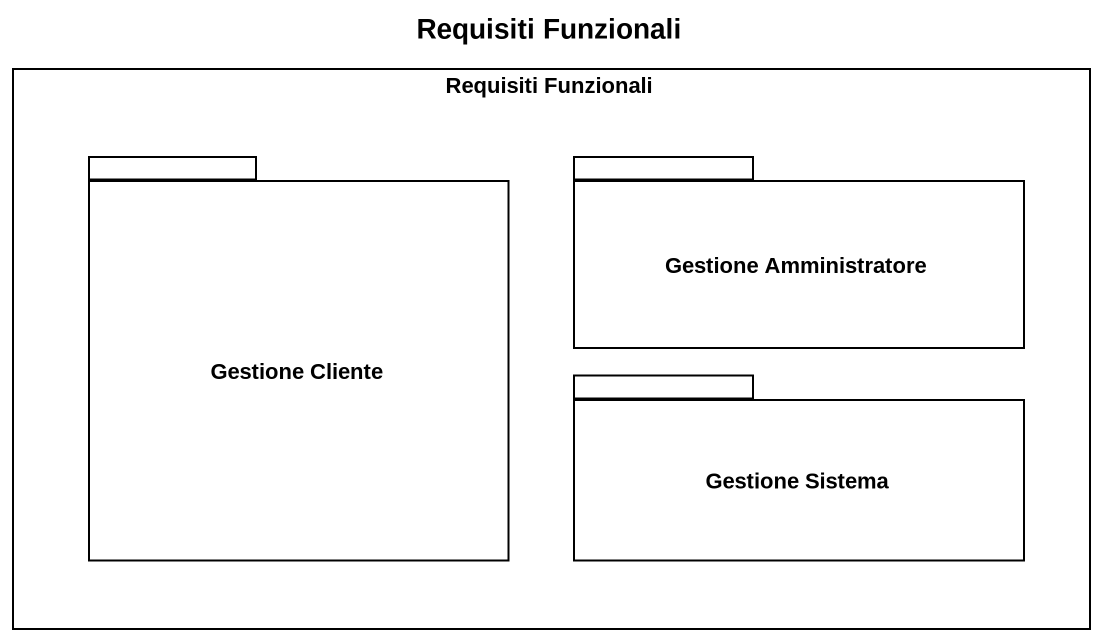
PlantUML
@startuml
title Requisiti Funzionali
rectangle "Requisiti Funzionali" as Requisiti_Funzionali {
  package "Gestione Cliente" as Gestione_Cliente {
  }
  package "Gestione Amministratore" as Gestione_Amministratore {
  }
  package "Gestione Sistema" as Gestione_Sistema {
  }
}
@enduml
